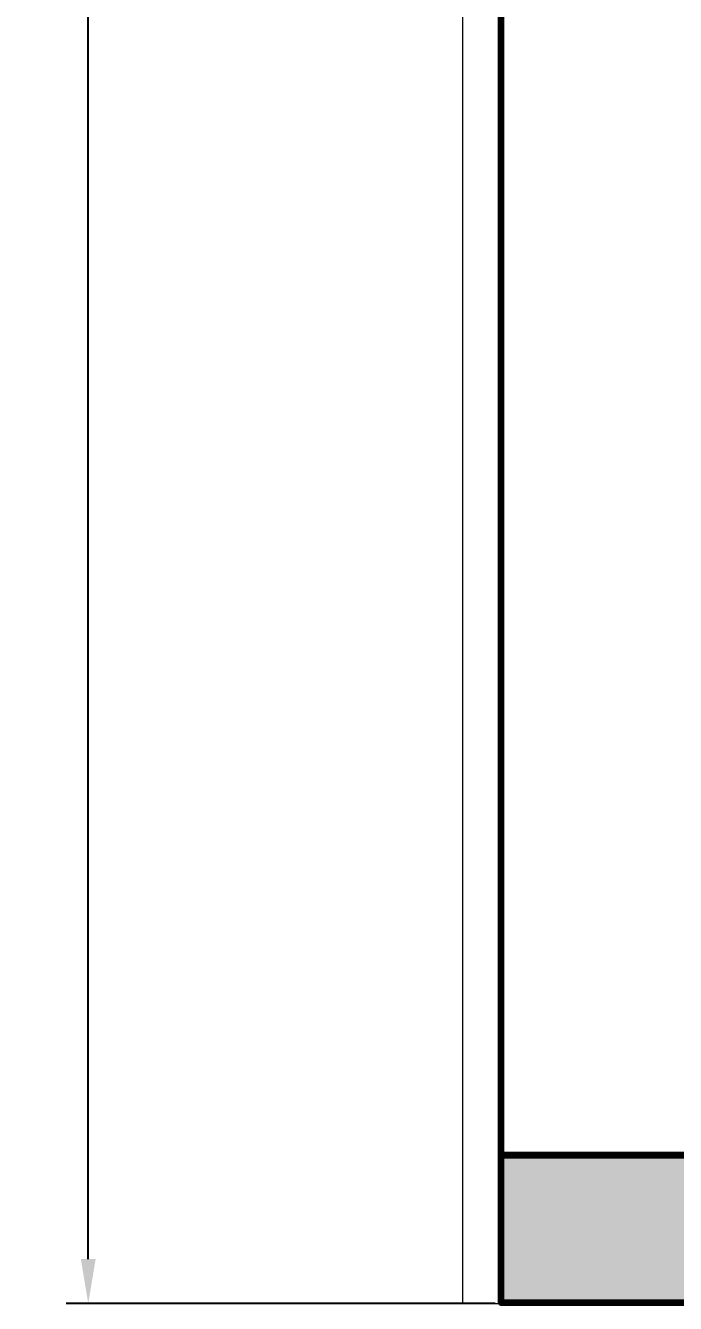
# Model space of a CAD drawing. Header units: millimetres. Extents: x -116965 to 323937, y 291661 to 566926.
# Drawn here: x -49653 to -49213, y 328240 to 329104 of the extents above; entities that cross this region are included whole.
import ezdxf

# ---------------------------------------------------------------- set-up
doc = ezdxf.new("R2010")
doc.units = ezdxf.units.MM
doc.header["$PDMODE"] = 35
doc.layers.get('0').update_dxf_attribs({"lineweight": 18})
doc.layers.add('C00-00-00', color=7, linetype='Continuous')
doc.layers.add('C34-3A-40', color=7, linetype='Continuous', true_color=0x343a40)
doc.layers.add('C62-64-69', color=7, linetype='Continuous', true_color=0x626469)
doc.styles.add('hwTech', font='Cambria.ttf')
doc.dimstyles.new('hwTech-1.0', dxfattribs={"dimscale": 12, "dimtxt": 2.5, "dimasz": 2.5, "dimexe": 1.25, "dimexo": 0.625, "dimtad": 1, "dimtxsty": 'hwTech', "dimcen": 2.5, "dimclrd": 3, "dimclre": 3, "dimclrt": 3, "dimadec": 0, "dimazin": 0, "dimtfac": 1, "dimtmove": 0, "dimatfit": 3, "dimfxl": 1, "dimarcsym": 0})

# ---------------------------------------------------------------- blocks, each defined once
blk = doc.blocks.new('*D1808')
at = {"color": 3, "lineweight": -2, "transparency": 16777216}
for p, q in [((-49335.34, 330439.56), (-49625.33, 330439.56)), ((-49610.33, 328269.56), (-49610.33, 330409.56)), ((-49335.34, 328239.56), (-49625.33, 328239.56))]:
    blk.add_line(p, q, dxfattribs=at)
at = {"color": 3, "lineweight": -3, "transparency": 16777216}
for points in [[(-49615.33, 330409.56), (-49605.33, 330409.56), (-49610.33, 330439.56)], [(-49615.33, 328269.56), (-49605.33, 328269.56), (-49610.33, 328239.56)]]:
    blk.add_solid(points, dxfattribs=at)
at = {"layer": 'Defpoints', "color": 0, "lineweight": -3, "transparency": 16777216}
for p in [(-49610.33, 330439.56), (-49327.84, 330439.56), (-49327.84, 328239.56)]:
    blk.add_point(p, dxfattribs=at)
at = {"color": 3, "transparency": 16777216, "insert": (-49633.01, 329339.56), "char_height": 30, "attachment_point": 5, "rotation": 90, "style": 'hwTech'}
blk.add_mtext('2200', dxfattribs=at)

msp = doc.modelspace()

# ---------------------------------------------------------------- hatches: boundary and pattern name
at = {"layer": 'C34-3A-40'}
h = msp.add_hatch(color=256, dxfattribs=at)
h.dxf.hatch_style = 2
h.paths.add_polyline_path([(-49331.192633, 328339.849361), (-48631.290343, 328339.849361), (-48631.290343, 328239.863317), (-49331.192633, 328239.863317)])
at = {"layer": 'C62-64-69'}
h = msp.add_hatch(color=256, dxfattribs=at)
h.dxf.hatch_style = 2
h.paths.add_polyline_path([(-49331.192633, 328330.850618), (-49299.197098, 328330.850618), (-49299.197098, 328323.851592), (-49331.192633, 328323.851592)])
h = msp.add_hatch(color=256, dxfattribs=at)
h.dxf.hatch_style = 2
h.paths.add_polyline_path([(-49331.192633, 328323.851592), (-49299.197098, 328323.851592), (-49299.197098, 328321.851874), (-49331.192633, 328321.851874)])
h = msp.add_hatch(color=256, dxfattribs=at)
h.dxf.hatch_style = 2
h.paths.add_polyline_path([(-49299.197098, 328330.850618), (-49267.201568, 328330.850618), (-49267.201568, 328323.851592), (-49299.197098, 328323.851592)])
h = msp.add_hatch(color=256, dxfattribs=at)
h.dxf.hatch_style = 2
h.paths.add_polyline_path([(-49299.197098, 328330.850618), (-49267.201568, 328330.850618), (-49267.201568, 328323.851592), (-49299.197098, 328323.851592)])
h = msp.add_hatch(color=256, dxfattribs=at)
h.dxf.hatch_style = 2
h.paths.add_polyline_path([(-49299.197098, 328323.851592), (-49267.201568, 328323.851592), (-49267.201568, 328321.851874), (-49299.197098, 328321.851874)])
h = msp.add_hatch(color=256, dxfattribs=at)
h.dxf.hatch_style = 2
h.paths.add_polyline_path([(-49299.197098, 328323.851592), (-49267.201568, 328323.851592), (-49267.201568, 328321.851874), (-49299.197098, 328321.851874)])
h = msp.add_hatch(color=256, dxfattribs=at)
h.dxf.hatch_style = 2
h.paths.add_polyline_path([(-49267.201568, 328330.850618), (-49235.206033, 328330.850618), (-49235.206033, 328323.851592), (-49267.201568, 328323.851592)])
h = msp.add_hatch(color=256, dxfattribs=at)
h.dxf.hatch_style = 2
h.paths.add_polyline_path([(-49267.201568, 328330.850618), (-49235.206033, 328330.850618), (-49235.206033, 328323.851592), (-49267.201568, 328323.851592)])
h = msp.add_hatch(color=256, dxfattribs=at)
h.dxf.hatch_style = 2
h.paths.add_polyline_path([(-49267.201568, 328323.851592), (-49235.206033, 328323.851592), (-49235.206033, 328321.851874), (-49267.201568, 328321.851874)])
h = msp.add_hatch(color=256, dxfattribs=at)
h.dxf.hatch_style = 2
h.paths.add_polyline_path([(-49267.201568, 328323.851592), (-49235.206033, 328323.851592), (-49235.206033, 328321.851874), (-49267.201568, 328321.851874)])
h = msp.add_hatch(color=256, dxfattribs=at)
h.dxf.hatch_style = 2
h.paths.add_polyline_path([(-49235.206033, 328330.850618), (-49203.210498, 328330.850618), (-49203.210498, 328323.851592), (-49235.206033, 328323.851592)])
h = msp.add_hatch(color=256, dxfattribs=at)
h.dxf.hatch_style = 2
h.paths.add_polyline_path([(-49235.206033, 328323.851592), (-49203.210498, 328323.851592), (-49203.210498, 328321.851874), (-49235.206033, 328321.851874)])
h = msp.add_hatch(color=256, dxfattribs=at)
h.dxf.hatch_style = 2
h.paths.add_polyline_path([(-49331.192633, 328321.851874), (-49299.197098, 328321.851874), (-49299.197098, 328314.852848), (-49331.192633, 328314.852848)])
h = msp.add_hatch(color=256, dxfattribs=at)
h.dxf.hatch_style = 2
h.paths.add_polyline_path([(-49331.192633, 328314.852848), (-49299.197098, 328314.852848), (-49299.197098, 328312.85313), (-49331.192633, 328312.85313)])
h = msp.add_hatch(color=256, dxfattribs=at)
h.dxf.hatch_style = 2
h.paths.add_polyline_path([(-49299.197098, 328321.851874), (-49267.201568, 328321.851874), (-49267.201568, 328314.852848), (-49299.197098, 328314.852848)])
h = msp.add_hatch(color=256, dxfattribs=at)
h.dxf.hatch_style = 2
h.paths.add_polyline_path([(-49299.197098, 328321.851874), (-49267.201568, 328321.851874), (-49267.201568, 328314.852848), (-49299.197098, 328314.852848)])
h = msp.add_hatch(color=256, dxfattribs=at)
h.dxf.hatch_style = 2
h.paths.add_polyline_path([(-49299.197098, 328314.852848), (-49267.201568, 328314.852848), (-49267.201568, 328312.85313), (-49299.197098, 328312.85313)])
h = msp.add_hatch(color=256, dxfattribs=at)
h.dxf.hatch_style = 2
h.paths.add_polyline_path([(-49299.197098, 328314.852848), (-49267.201568, 328314.852848), (-49267.201568, 328312.85313), (-49299.197098, 328312.85313)])
h = msp.add_hatch(color=256, dxfattribs=at)
h.dxf.hatch_style = 2
h.paths.add_polyline_path([(-49267.201568, 328321.851874), (-49235.206033, 328321.851874), (-49235.206033, 328314.852848), (-49267.201568, 328314.852848)])
h = msp.add_hatch(color=256, dxfattribs=at)
h.dxf.hatch_style = 2
h.paths.add_polyline_path([(-49267.201568, 328321.851874), (-49235.206033, 328321.851874), (-49235.206033, 328314.852848), (-49267.201568, 328314.852848)])
h = msp.add_hatch(color=256, dxfattribs=at)
h.dxf.hatch_style = 2
h.paths.add_polyline_path([(-49267.201568, 328314.852848), (-49235.206033, 328314.852848), (-49235.206033, 328312.85313), (-49267.201568, 328312.85313)])
h = msp.add_hatch(color=256, dxfattribs=at)
h.dxf.hatch_style = 2
h.paths.add_polyline_path([(-49267.201568, 328314.852848), (-49235.206033, 328314.852848), (-49235.206033, 328312.85313), (-49267.201568, 328312.85313)])
h = msp.add_hatch(color=256, dxfattribs=at)
h.dxf.hatch_style = 2
h.paths.add_polyline_path([(-49235.206033, 328321.851874), (-49203.210498, 328321.851874), (-49203.210498, 328314.852848), (-49235.206033, 328314.852848)])
h = msp.add_hatch(color=256, dxfattribs=at)
h.dxf.hatch_style = 2
h.paths.add_polyline_path([(-49235.206033, 328314.852848), (-49203.210498, 328314.852848), (-49203.210498, 328312.85313), (-49235.206033, 328312.85313)])
h = msp.add_hatch(color=256, dxfattribs=at)
h.dxf.hatch_style = 2
h.paths.add_polyline_path([(-49331.192633, 328312.85313), (-49299.197098, 328312.85313), (-49299.197098, 328305.854105), (-49331.192633, 328305.854105)])
h = msp.add_hatch(color=256, dxfattribs=at)
h.dxf.hatch_style = 2
h.paths.add_polyline_path([(-49331.192633, 328305.854105), (-49299.197098, 328305.854105), (-49299.197098, 328303.854386), (-49331.192633, 328303.854386)])
h = msp.add_hatch(color=256, dxfattribs=at)
h.dxf.hatch_style = 2
h.paths.add_polyline_path([(-49299.197098, 328312.85313), (-49267.201568, 328312.85313), (-49267.201568, 328305.854105), (-49299.197098, 328305.854105)])
h = msp.add_hatch(color=256, dxfattribs=at)
h.dxf.hatch_style = 2
h.paths.add_polyline_path([(-49299.197098, 328312.85313), (-49267.201568, 328312.85313), (-49267.201568, 328305.854105), (-49299.197098, 328305.854105)])
h = msp.add_hatch(color=256, dxfattribs=at)
h.dxf.hatch_style = 2
h.paths.add_polyline_path([(-49299.197098, 328305.854105), (-49267.201568, 328305.854105), (-49267.201568, 328303.854386), (-49299.197098, 328303.854386)])
h = msp.add_hatch(color=256, dxfattribs=at)
h.dxf.hatch_style = 2
h.paths.add_polyline_path([(-49299.197098, 328305.854105), (-49267.201568, 328305.854105), (-49267.201568, 328303.854386), (-49299.197098, 328303.854386)])
h = msp.add_hatch(color=256, dxfattribs=at)
h.dxf.hatch_style = 2
h.paths.add_polyline_path([(-49267.201568, 328312.85313), (-49235.206033, 328312.85313), (-49235.206033, 328305.854105), (-49267.201568, 328305.854105)])
h = msp.add_hatch(color=256, dxfattribs=at)
h.dxf.hatch_style = 2
h.paths.add_polyline_path([(-49267.201568, 328312.85313), (-49235.206033, 328312.85313), (-49235.206033, 328305.854105), (-49267.201568, 328305.854105)])
h = msp.add_hatch(color=256, dxfattribs=at)
h.dxf.hatch_style = 2
h.paths.add_polyline_path([(-49267.201568, 328305.854105), (-49235.206033, 328305.854105), (-49235.206033, 328303.854386), (-49267.201568, 328303.854386)])
h = msp.add_hatch(color=256, dxfattribs=at)
h.dxf.hatch_style = 2
h.paths.add_polyline_path([(-49267.201568, 328305.854105), (-49235.206033, 328305.854105), (-49235.206033, 328303.854386), (-49267.201568, 328303.854386)])
h = msp.add_hatch(color=256, dxfattribs=at)
h.dxf.hatch_style = 2
h.paths.add_polyline_path([(-49235.206033, 328312.85313), (-49203.210498, 328312.85313), (-49203.210498, 328305.854105), (-49235.206033, 328305.854105)])
h = msp.add_hatch(color=256, dxfattribs=at)
h.dxf.hatch_style = 2
h.paths.add_polyline_path([(-49235.206033, 328305.854105), (-49203.210498, 328305.854105), (-49203.210498, 328303.854386), (-49235.206033, 328303.854386)])
h = msp.add_hatch(color=256, dxfattribs=at)
h.dxf.hatch_style = 2
h.paths.add_polyline_path([(-49331.192633, 328303.854386), (-49299.197098, 328303.854386), (-49299.197098, 328296.855361), (-49331.192633, 328296.855361)])
h = msp.add_hatch(color=256, dxfattribs=at)
h.dxf.hatch_style = 2
h.paths.add_polyline_path([(-49299.197098, 328303.854386), (-49267.201568, 328303.854386), (-49267.201568, 328296.855361), (-49299.197098, 328296.855361)])
h = msp.add_hatch(color=256, dxfattribs=at)
h.dxf.hatch_style = 2
h.paths.add_polyline_path([(-49299.197098, 328303.854386), (-49267.201568, 328303.854386), (-49267.201568, 328296.855361), (-49299.197098, 328296.855361)])
h = msp.add_hatch(color=256, dxfattribs=at)
h.dxf.hatch_style = 2
h.paths.add_polyline_path([(-49267.201568, 328303.854386), (-49235.206033, 328303.854386), (-49235.206033, 328296.855361), (-49267.201568, 328296.855361)])
h = msp.add_hatch(color=256, dxfattribs=at)
h.dxf.hatch_style = 2
h.paths.add_polyline_path([(-49267.201568, 328303.854386), (-49235.206033, 328303.854386), (-49235.206033, 328296.855361), (-49267.201568, 328296.855361)])
h = msp.add_hatch(color=256, dxfattribs=at)
h.dxf.hatch_style = 2
h.paths.add_polyline_path([(-49235.206033, 328303.854386), (-49203.210498, 328303.854386), (-49203.210498, 328296.855361), (-49235.206033, 328296.855361)])
h = msp.add_hatch(color=256, dxfattribs=at)
h.dxf.hatch_style = 2
h.paths.add_polyline_path([(-49331.192633, 328296.855361), (-49299.197098, 328296.855361), (-49299.197098, 328294.855643), (-49331.192633, 328294.855643)])
h = msp.add_hatch(color=256, dxfattribs=at)
h.dxf.hatch_style = 2
h.paths.add_polyline_path([(-49331.192633, 328294.855643), (-49299.197098, 328294.855643), (-49299.197098, 328287.856617), (-49331.192633, 328287.856617)])
h = msp.add_hatch(color=256, dxfattribs=at)
h.dxf.hatch_style = 2
h.paths.add_polyline_path([(-49299.197098, 328296.855361), (-49267.201568, 328296.855361), (-49267.201568, 328294.855643), (-49299.197098, 328294.855643)])
h = msp.add_hatch(color=256, dxfattribs=at)
h.dxf.hatch_style = 2
h.paths.add_polyline_path([(-49299.197098, 328296.855361), (-49267.201568, 328296.855361), (-49267.201568, 328294.855643), (-49299.197098, 328294.855643)])
h = msp.add_hatch(color=256, dxfattribs=at)
h.dxf.hatch_style = 2
h.paths.add_polyline_path([(-49299.197098, 328294.855643), (-49267.201568, 328294.855643), (-49267.201568, 328287.856617), (-49299.197098, 328287.856617)])
h = msp.add_hatch(color=256, dxfattribs=at)
h.dxf.hatch_style = 2
h.paths.add_polyline_path([(-49299.197098, 328294.855643), (-49267.201568, 328294.855643), (-49267.201568, 328287.856617), (-49299.197098, 328287.856617)])
h = msp.add_hatch(color=256, dxfattribs=at)
h.dxf.hatch_style = 2
h.paths.add_polyline_path([(-49267.201568, 328296.855361), (-49235.206033, 328296.855361), (-49235.206033, 328294.855643), (-49267.201568, 328294.855643)])
h = msp.add_hatch(color=256, dxfattribs=at)
h.dxf.hatch_style = 2
h.paths.add_polyline_path([(-49267.201568, 328296.855361), (-49235.206033, 328296.855361), (-49235.206033, 328294.855643), (-49267.201568, 328294.855643)])
h = msp.add_hatch(color=256, dxfattribs=at)
h.dxf.hatch_style = 2
h.paths.add_polyline_path([(-49267.201568, 328294.855643), (-49235.206033, 328294.855643), (-49235.206033, 328287.856617), (-49267.201568, 328287.856617)])
h = msp.add_hatch(color=256, dxfattribs=at)
h.dxf.hatch_style = 2
h.paths.add_polyline_path([(-49267.201568, 328294.855643), (-49235.206033, 328294.855643), (-49235.206033, 328287.856617), (-49267.201568, 328287.856617)])
h = msp.add_hatch(color=256, dxfattribs=at)
h.dxf.hatch_style = 2
h.paths.add_polyline_path([(-49235.206033, 328296.855361), (-49203.210498, 328296.855361), (-49203.210498, 328294.855643), (-49235.206033, 328294.855643)])
h = msp.add_hatch(color=256, dxfattribs=at)
h.dxf.hatch_style = 2
h.paths.add_polyline_path([(-49235.206033, 328294.855643), (-49203.210498, 328294.855643), (-49203.210498, 328287.856617), (-49235.206033, 328287.856617)])
h = msp.add_hatch(color=256, dxfattribs=at)
h.dxf.hatch_style = 2
h.paths.add_polyline_path([(-49331.192633, 328287.856617), (-49299.197098, 328287.856617), (-49299.197098, 328285.856899), (-49331.192633, 328285.856899)])
h = msp.add_hatch(color=256, dxfattribs=at)
h.dxf.hatch_style = 2
h.paths.add_polyline_path([(-49299.197098, 328287.856617), (-49267.201568, 328287.856617), (-49267.201568, 328285.856899), (-49299.197098, 328285.856899)])
h = msp.add_hatch(color=256, dxfattribs=at)
h.dxf.hatch_style = 2
h.paths.add_polyline_path([(-49299.197098, 328287.856617), (-49267.201568, 328287.856617), (-49267.201568, 328285.856899), (-49299.197098, 328285.856899)])
h = msp.add_hatch(color=256, dxfattribs=at)
h.dxf.hatch_style = 2
h.paths.add_polyline_path([(-49267.201568, 328287.856617), (-49235.206033, 328287.856617), (-49235.206033, 328285.856899), (-49267.201568, 328285.856899)])
h = msp.add_hatch(color=256, dxfattribs=at)
h.dxf.hatch_style = 2
h.paths.add_polyline_path([(-49267.201568, 328287.856617), (-49235.206033, 328287.856617), (-49235.206033, 328285.856899), (-49267.201568, 328285.856899)])
h = msp.add_hatch(color=256, dxfattribs=at)
h.dxf.hatch_style = 2
h.paths.add_polyline_path([(-49235.206033, 328287.856617), (-49203.210498, 328287.856617), (-49203.210498, 328285.856899), (-49235.206033, 328285.856899)])

# ---------------------------------------------------------------- linework, layer by layer
msp.add_lwpolyline([(-49357.337221, 328239.556236), (-49332.337221, 328239.556236), (-49332.337221, 330439.556236), (-49357.337221, 330439.556236)], close=True)
at = {"layer": 'C00-00-00', "lineweight": 211}
for points in [[(-49331.192633, 330439.556236), (-48631.290343, 330439.556236), (-48631.290343, 328239.863317), (-49331.192633, 328239.863317)], [(-49331.192633, 328339.849361), (-48631.290343, 328339.849361), (-48631.290343, 328239.863317), (-49331.192633, 328239.863317)]]:
    msp.add_lwpolyline(points, close=True, dxfattribs=at)
at = {"layer": 'C00-00-00', "lineweight": 100}
msp.add_lwpolyline([(-49331.192633, 330339.570192), (-48631.290343, 330339.570192), (-48631.290343, 328339.849361), (-49331.192633, 328339.849361)], close=True, dxfattribs=at)

# ---------------------------------------------------------------- dimensions: what is measured, and where the dimension line sits
dim = msp.add_linear_dim(base=(-49610.331293, 330439.556236), p1=(-49327.837221, 328239.556236), p2=(-49327.837221, 330439.556236), angle=90, dimstyle='hwTech-1.0')
dim.commit()
dim.dimension.update_dxf_attribs({"geometry": '*D1808', "text_midpoint": (-49633.00508, 329339.556236)})

doc.saveas('drawing.dxf')
